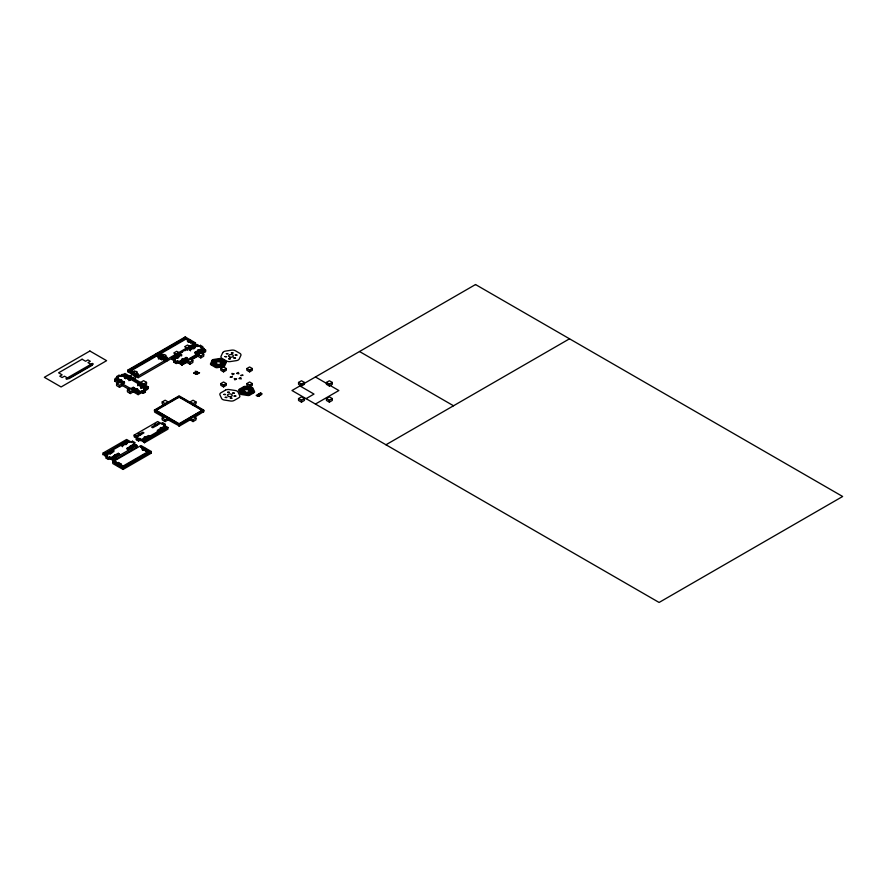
<?xml version="1.0" encoding="UTF-8"?>
<svg xmlns="http://www.w3.org/2000/svg" width="887" height="887" viewBox="0 0 887 887"><rect width="100%" height="100%" fill="white"/><g stroke="black" fill="none" stroke-linecap="round" stroke-linejoin="round"><path stroke-width="1.33" d="M131.021 372.473L132.096 373.094M166.301 357.86C164.949 355.964 169.317 357.982 166.324 357.738M115.044 463.724L116.108 464.344M160.17 355.643L161.246 356.264M165.902 358.947L166.967 359.568M136.753 375.778L137.818 376.398M117.594 464.356L121.164 464.234L118.614 462.482L118.67 466.429L119.545 466.407L119.545 464.71M120.798 466.983L121.841 467.649M144.038 389.57L148.439 387.02L147.929 389.016L147.929 388.173L124.435 374.602L123.481 375.999M154.504 410.526L179.096 424.995L203.799 410.692L178.974 396.467L154.538 410.493L154.582 412.078L163.751 417.378M134.536 372.983C135.423 374.968 140.745 371.265 134.059 371.154C135.401 374.092 131.897 372.884 133.726 371.786M134.636 371.254C132.274 372.862 135.966 377.906 135.523 373.46M191.104 343.069C193.421 338.269 181.258 340.109 191.137 342.57M145.413 451.039L145.413 449.776C148.151 447.181 135.722 448.146 145.934 450.596M145.213 450.374L144.149 449.687L142.352 450.031M118.237 377.341L114.667 379.392L114.667 381.088L118.193 383.129M160.558 359.035C158.729 353.314 161.778 359.135 161.401 359.69M142.596 393.152L143.084 393.429L142.774 391.112L142.674 393.096L141.831 392.564L138.161 394.66L132.296 391.267M144.57 450.286L144.537 448.622M194.453 417.378L203.666 411.601M162.875 354.955C161.423 355.92 164.217 357.106 165.614 356.419C168.308 354.567 159.25 353.536 163.785 356.119M161.434 358.548L162.066 357.76L160.514 357.372M163.785 354.423C161.501 356.164 165.049 360.998 164.672 356.629M189.663 340.541L189.774 342.149L188.199 342.027M118.57 462.46L117.084 463.801L121.009 465.553L121.053 463.89M203.622 412.078L203.666 410.493M119.002 375.201L116.796 376.465L116.796 378.25L117.539 378.439M127.883 370.067L156.079 353.791L166.357 359.723L166.357 361.419L138.161 377.696L127.883 371.764L127.883 370.067L138.161 375.999L166.357 359.723M185.671 338.402L184.718 337.858L158.573 352.948L159.527 354.345L185.671 339.255L185.671 338.402L157.032 354.933L157.032 353.237L185.228 336.96L195.506 342.892L195.506 344.588L188.654 340.641M129.424 369.768L155.569 354.678L156.522 355.232L156.522 356.086L130.378 371.176L129.424 369.768L130.378 371.176M129.424 370.622L155.569 355.532L156.522 356.086M158.573 353.791L184.718 338.701L185.671 339.255M120.543 375.999L124.945 373.46L148.439 387.02M127.883 371.764L156.522 355.232M130.533 380.068L122.838 375.789L121.63 376.476L121.63 375.378M114.667 381.088L118.193 379.059M161.866 359.324L157.964 357.505L159.605 356.84M117.006 380.423L119.224 381.698L120.421 381.011L120.421 379.902M159.605 358.536L159.05 358.858L159.05 357.162M116.585 383.716L119.512 385.413L122.45 383.716L122.45 385.59L119.512 387.286L116.585 385.59L116.585 383.716L119.512 382.02M190.55 342.859L191.104 341.373M122.661 382.585L123.858 381.887M128.382 379.281L129.591 378.583M124.446 382.23L116.519 377.651L115.321 378.339L123.249 382.918L124.446 382.23L124.446 383.328M130.178 378.915L122.251 374.347L121.042 375.035L128.97 379.614L130.178 378.915L130.178 380.024M135.667 376.088L132.728 374.392L129.801 376.088L132.728 377.784L135.667 376.088L135.667 377.951L133.715 379.082M157.032 353.237L167.31 359.18L195.506 342.892M179.64 352.993L176.701 351.296L173.763 352.993L176.701 354.689L179.64 352.993L179.64 354.855M187.567 348.414L190.505 346.717L187.567 345.021L184.629 346.717L187.567 348.414L187.567 350.276M173.985 362.195L174.473 361.907C173.874 359.379 176.979 360.155 173.985 360.499L173.985 362.273L176.191 363.548L176.191 361.852L171.856 359.357L171.856 357.661L195.351 344.089L198.965 346.174L199.974 345.819L198.876 346.13M158.108 355.698C159.139 357.561 154.604 355.443 158.108 355.698L167.31 360.876L175.537 356.119M175.837 356.119L176.535 355.709L178.886 357.073L178.187 357.483L174.75 355.421M180.238 353.414L182.589 352.05M184.94 350.698L187.29 349.345M190.805 347.305L194.331 345.276M176.757 355.842L176.058 357.771M181.635 354.822L180.427 354.124L172.499 358.703L173.708 359.401L181.635 354.822L181.635 355.931L180.427 355.232L177.112 357.151L177.112 356.042M189.241 349.046L197.169 344.466L198.378 345.154L190.45 349.733L189.241 349.046L189.241 350.143L192.911 348.037L192.911 346.518L192.213 348.447M171.856 359.357L174.207 357.993M173.087 358.37L173.087 359.468L176.757 357.372L176.701 354.689M177.965 357.35L178.664 356.94M194.12 348.026L194.818 347.615M200.274 345.32L199.786 346.662M127.44 389.992L130.378 391.688L133.316 389.992L133.316 391.854L130.378 393.551L127.44 391.854L127.44 389.992L130.378 388.295M200.418 345.32L202.624 346.595L201.815 348.547M132.052 388.007L133.261 387.309L141.188 391.888L139.991 392.586L132.052 388.007L132.052 389.116L133.261 388.417L136.576 390.335L136.576 389.227M137.784 384.703L138.993 384.004L146.92 388.584L145.712 389.282L137.784 384.703L137.784 385.801M187.357 358.126L186.159 357.439L178.232 362.018L179.429 362.705L187.357 358.126L187.357 359.235M194.974 352.35L202.901 347.771L204.099 348.469L196.171 353.048L194.974 352.35L194.974 353.447L198.644 351.352L198.644 349.822L197.934 351.751M132.64 388.351L133.848 387.652M138.372 385.047L139.569 384.348M176.823 363.271L176.336 363.548L176.336 361.852C176.025 364.779 177.855 360.388 180.671 364.435L180.671 363.592L204.165 350.021L205.119 350.576L205.119 351.429L201.593 353.458M202.136 348.658L202.624 346.595M178.819 361.674L178.819 362.772L182.489 360.676L182.489 359.146L181.78 361.076M198.987 350.021L198.987 351.13L202.314 349.212L203.511 349.91L203.511 348.802M183.687 360.654L184.396 360.255M199.841 351.33L200.551 350.919M146.532 382.364L143.594 384.06L140.656 382.364L143.594 380.667L146.532 382.364L146.532 384.226L144.57 385.357M197.28 353.503L199.486 352.228L199.486 351.13M177.733 362.739L177.655 361.009L182.134 363.592L205.629 350.021L205.629 351.718L202.103 353.758M180.671 363.592L181.624 364.147L205.119 350.576M181.624 364.147L181.624 364.989L187.49 361.597M191.015 359.568L198.067 355.499M181.624 364.989L188.011 361.896M191.537 359.856L198.577 355.787M189.918 362.317L192.856 360.621L192.856 362.484L189.918 364.18L186.98 362.484L186.98 360.621L189.918 362.317L189.918 364.18M200.784 356.042L203.722 354.345L203.722 356.219L200.784 357.916L197.845 356.219L197.845 354.345L200.784 356.042L200.784 357.916M114.667 379.392L138.161 392.963L142.585 390.912L141.687 390.923L141.687 392.619M123.481 375.157L146.976 388.717L147.929 388.173M140.601 391.555L140.601 392.653L139.403 393.351L139.403 392.254M146.976 388.717L146.976 389.57L143.228 391.732L143.228 393.429L145.435 392.154L144.947 390.092L145.435 392.065M196.914 371.963L197.535 371.609L195.173 371.243L195.805 372.607L196.504 372.23M198.965 373.15L199.564 372.795L197.247 372.44L197.868 373.782L198.533 373.416M162.21 401.911L165.148 400.214L168.086 401.911L165.148 403.607L162.21 401.911L162.21 403.773L164.173 404.904M220.819 368.537L223.557 366.963L226.307 368.537L226.307 370.278L223.557 371.864L220.819 370.278L220.819 368.537L223.557 370.123L226.307 368.537M155.602 410.138L179.096 396.567L202.591 410.138L179.096 424.296L155.602 410.138L179.096 423.698L202.591 410.138M155.602 410.725L179.096 397.165L202.591 410.725M233.148 374.425L232.472 374.791L231.84 373.427L234.201 373.793L233.591 374.148M220.819 383.572L223.557 381.987L226.307 383.572L226.307 385.313L223.557 386.898L220.819 385.313L220.819 383.572L223.557 385.158L226.307 383.572M246.863 368.537L249.602 366.963L252.34 368.537L252.34 370.278L249.602 371.864L246.863 370.278L246.863 368.537L249.602 370.123L252.34 368.537M162.21 418.021L165.148 419.717L168.086 418.021L168.086 419.884L165.148 421.58L162.21 419.884L162.21 418.021L165.148 416.325M128.083 442.003L127.129 440.606L103.114 454.721L103.114 453.024L126.608 439.464L128.726 440.684L128.726 441.793L121.386 446.028L121.386 444.919L124.701 443.012L124.701 444.11M135.412 436.404L136.609 437.103L139.935 435.184L138.727 434.486L135.412 436.404L135.412 437.502L134.17 436.792L134.17 435.096L157.675 421.536L161.39 423.642L162.587 422.766L162.587 424.463M103.114 454.721L105.464 453.368M108.192 453.656L108.192 452.126L112.571 450.008L113.78 450.707L113.78 451.805L112.571 451.117L112.571 450.008M124.346 444.332L124.346 442.801L128.726 440.684M103.114 453.024L105.231 454.255L108.547 452.337L108.547 453.434M103.635 454.177L104.588 454.721L128.083 441.161M195.983 401.911L193.056 400.214L190.117 401.911L193.056 403.607L195.983 401.911L195.983 403.773L194.031 404.904M104.588 454.721L104.588 455.574L112.804 450.829M105.231 454.255L105.231 455.353L106.429 456.051L106.429 454.942L110.454 452.625L110.454 453.723L109.256 453.024L109.256 451.926M110.454 452.625L113.78 450.707M121.386 444.919L122.583 445.618L126.608 443.3L126.608 444.398M126.608 443.3L129.934 441.382L131.542 442.114L132.407 441.205M239.579 378.184L238.969 378.538L241.319 378.904L240.687 377.54L240.078 377.895M136.31 438.023L138.505 439.298L138.505 440.994L136.31 439.719L136.31 437.934L137.74 437.158L137.696 438.832M110.454 453.723L112.671 452.448M106.429 454.942L107.704 455.874L106.13 456.384L106.13 458.158L108.325 459.433L108.325 457.736L104.588 455.574M136.31 439.63L137.607 439.398M106.13 458.069L107.427 457.836M139.137 439.01L138.649 440.994L138.96 438.677L139.725 438.389L143.938 441.582L167.953 427.467L167.953 429.164L144.459 442.724L141.133 439.708L141.133 440.817L139.592 440.074L139.137 440.706M142.984 441.027L166.479 427.467L166.479 426.625L163.374 424.74L164.938 424.119L162.742 422.766L162.742 424.463M108.957 457.459L108.48 459.433L109.001 456.905L110.953 457.559L114.279 455.641L114.279 456.738M130.079 447.636L130.079 446.117L134.458 443.988L133.183 443.068L134.757 442.558L132.562 441.205M113.924 456.96L114.634 455.031L118.304 453.312L119.501 454.011L119.501 455.12L118.304 454.421L114.977 456.339L114.977 455.231M141.133 439.708L144.459 437.79L145.656 438.488L145.656 439.586L142.341 441.504M130.777 445.706L130.777 447.225L127.107 449.332L127.107 448.234L130.433 446.316L130.433 447.414M110.953 457.559L110.953 458.657L114.634 456.561L114.634 455.031M108.957 459.156L109.733 458.568L113.392 460.663L136.886 447.092L136.886 445.396L135.656 444.686L135.656 445.784L134.458 445.097L131.132 447.015L131.132 445.906M142.341 440.407L166.479 426.625M110.953 458.657L112.161 459.355L112.161 458.257L116.541 456.129L115.831 458.069L115.831 456.539M114.977 456.339L116.186 457.027L116.186 455.929L119.501 454.011M127.107 448.234L128.316 448.922L132.695 446.804L131.986 448.744L131.986 447.214M132.34 447.702L132.34 446.604L135.656 444.686M146.366 439.187L149.681 437.269L149.681 436.171L148.473 435.473L145.158 437.391L146.721 439.387L146.721 437.856L144.803 436.759L144.104 437.169L146.011 438.267L145.656 439.586M157.287 431.481L158.496 432.18L162.864 430.062L162.864 428.532L160.957 427.434L160.259 427.844L162.166 428.942L162.166 430.472M164.938 424.03L164.938 425.815L161.312 428.055L162.521 428.754L162.521 429.862L165.836 427.944L165.836 426.835L164.627 426.148M143.938 441.582L143.938 440.739L167.432 427.168M146.011 439.797L146.721 439.387M112.161 458.257L113.392 458.967L136.886 445.396M143.938 440.739L167.953 427.467M246.863 383.572L249.602 381.987L252.34 383.572L252.34 385.313L249.602 386.898L246.863 385.313L246.863 383.572L249.602 385.158L252.34 383.572M112.782 461.828L140.978 445.551L151.256 451.483L151.256 453.179L123.06 469.456L112.782 463.524L112.782 461.828L123.06 467.759L151.256 451.483M179.54 424.884L179.451 426.026L191.004 419.363M193.056 419.717L195.983 418.021L195.983 419.884L193.056 421.58L190.117 419.884L190.117 418.021L193.056 419.717L193.056 421.58M122.628 466.318L148.761 451.228L149.715 451.782L149.715 452.625L123.581 467.715L122.628 466.318L123.581 466.872L149.715 451.782M122.628 467.172L148.761 452.082L149.715 452.625M298.542 382.452L301.48 380.767L304.418 382.452L304.418 384.326L301.48 386.022L298.542 384.326L298.542 382.452L301.48 384.149L304.418 382.452M298.542 398.562L301.48 396.866L304.418 398.562L304.418 400.436L301.48 402.121L298.542 400.436L298.542 398.562L301.48 400.259L304.418 398.562M326.438 382.452L329.376 380.767L332.315 382.452L332.315 384.326L329.376 386.022L326.438 384.326L326.438 382.452L329.376 384.149L332.315 382.452M306.07 398.651L313.998 394.072L299.906 385.934M315.439 404.04L338.867 390.524L315.439 376.986M326.438 398.562L329.376 396.866L332.315 398.562L332.315 400.436L329.376 402.121L326.438 400.436L326.438 398.562L329.376 400.259L332.315 398.562M385.956 444.775L569.521 338.801M184.784 337.215L185.671 337.215M155.635 354.046L156.522 354.046M167.721 358.936L166.911 358.936M138.572 375.766L137.795 375.789M188.754 340.009L188.754 341.706M161.046 357.672L161.09 359.346M134.037 372.651L134.613 374.636M163.762 357.805L162.166 357.35L162.321 355.277M134.037 374.347L132.983 374.103L133.172 372.108M144.903 391.81L144.182 391.854M178.664 396.567L178.753 397.631M145.058 448.922L145.102 450.596M117.195 463.358L117.051 465.464L118.625 465.886M175.293 361.951L174.506 361.929M163.64 426.048L164.45 426.093L164.45 424.396M179.451 426.026L167.188 419.363M146.832 451.915L148.162 452.326L146.832 452.725M115.377 463.469L116.341 463.469M133.505 444.476L134.757 444.254L134.757 442.469M145.202 450.563L145.457 449.798M158.341 358.78L158.906 358.803M179.041 396.467L179.096 397.165M235.332 378.671L234.212 378.538L234.844 379.902L236.574 378.904L235.731 378.782M237.882 373.66L238.947 373.793L238.315 372.429L236.596 373.427L237.428 373.549M142.973 448.367L143.062 450.108M120.144 464.411L120.1 465.453M189.63 342.216L190.55 341.695M165.226 356.308L165.226 357.794M136.077 373.139L136.077 374.203M178.664 425.982L178.664 424.884M136.786 437.657L136.831 439.375M134.236 442.813L134.458 445.097M359.523 351.518L453.512 405.769M201.227 347.482L205.629 350.021M192.69 346.385L195.04 347.748L194.342 348.147L191.991 346.795M198.987 351.13L200.196 351.817L200.196 350.72M200.784 352.66L203.722 354.345M189.829 348.702L191.038 349.4M195.55 352.006L196.759 352.704M259.104 393.739L260.578 394.593M257.64 394.593L259.569 395.702M257.651 395.535L258.76 396.167M189.918 358.925L192.856 360.621M179.839 354.467L181.048 355.166M185.571 357.771L186.769 358.47M177.112 357.151L178.32 357.838L178.32 356.74M171.856 357.661L175.382 359.69M173.087 359.468L174.295 360.166L174.295 359.069M178.819 362.772L180.017 363.47L180.017 362.373M158.573 352.948L159.527 354.345M157.221 356.142L166.357 361.419M138.749 384.825L146.976 389.57M193.056 416.325L195.983 418.021M124.601 377.496L125.3 377.906M141.454 387.231L140.745 386.821L140.745 388.351M119.146 375.201L119.634 376.543M116.796 376.554C119.29 377.308 117.317 375.866 117.284 378.527M120.421 381.011L117.106 379.093L117.106 377.984M123.348 382.696L120.776 381.222L120.776 379.703L121.486 381.632M140.601 392.653L136.931 390.557L136.931 389.027L137.64 390.956M119.579 381.21L118.869 380.8L119.579 382.74M121.719 385.158L129.945 389.903M166.479 427.467L167.432 428.022M157.143 425.228L155.236 424.13L154.526 424.529L156.434 425.638L160.103 423.531L158.906 422.833L155.591 424.751L156.788 425.45M140.989 434.552L139.082 433.455L138.372 433.865L140.279 434.963L143.96 432.856L142.752 432.169L139.436 434.076L140.634 434.774M134.17 435.096L137.696 437.136M140.978 447.248L151.256 453.179M136.886 447.092L133.194 444.875M240.92 375.279L243.06 375.168L241.109 375.678M232.061 376.653L230.11 377.163L232.239 377.053M329.376 384.149L329.376 386.022M329.376 400.259L329.376 402.121M301.48 384.149L301.48 386.022M301.48 400.259L301.48 402.121M249.602 370.123L249.602 371.864M249.602 385.158L249.602 386.898M223.557 370.123L223.557 371.864M223.557 385.158L223.557 386.898M202.314 348.114L202.314 349.212M198.289 350.432L198.289 351.529M197.79 345.498L197.79 346.595M196.581 344.799L196.581 345.908L193.266 347.826L193.266 346.717M196.171 353.048L196.171 354.146M194.464 347.416L194.464 348.513M193.765 347.826L193.765 348.924L192.557 348.225L192.557 347.127M193.056 403.607L193.056 405.47M190.45 349.733L190.45 350.842M190.195 340.841L190.195 342.537M188.199 340.342L188.199 341.927M186.159 357.439L186.159 358.536L182.844 360.455L182.844 359.357M184.718 337.858L184.718 338.701M184.041 360.044L184.041 361.153M183.343 360.455L183.343 361.552L182.134 360.865L182.134 359.756M182.134 363.592L182.134 365.289M180.427 354.124L180.427 355.232M179.096 423.698L179.096 424.296M177.611 357.151L177.611 358.248M176.402 356.452L176.402 357.55M167.31 359.18L167.31 360.876M165.148 403.607L165.148 405.47M165.148 419.717L165.148 421.58M163.23 355.798L163.23 357.494M162.11 423.044L162.11 424.418M161.955 358.204L161.955 359.9M161.811 430.262L161.811 429.164L160.602 428.465L157.287 430.383L158.496 431.082L158.496 432.18M155.569 354.678L155.569 355.532M148.761 451.228L148.761 452.082M146.333 388.251L146.333 389.349L145.124 390.047L145.124 388.938M145.978 449.454L145.978 451.15M144.459 441.027L144.459 442.724M143.627 448.09L143.627 449.787M143.361 387.652L142.663 385.723L142.663 387.242M143.007 386.333L143.007 387.431L141.809 388.129L141.809 387.02M142.308 385.923L142.308 387.02L141.1 387.719L141.1 386.621M140.046 438.488L140.046 440.185M138.993 384.004L138.993 385.113M138.161 375.999L138.161 377.696M138.161 392.963L138.161 394.66M137.285 389.637L137.285 390.735L136.077 391.433L136.077 390.335M136.609 437.103L136.609 438.2M135.378 389.925L135.378 391.023M133.261 387.309L133.261 388.417M132.728 377.784L132.728 379.647M131.93 441.482L131.93 442.546M131.631 447.015L131.631 448.112M130.378 391.688L130.378 393.551M129.934 441.382L129.934 442.48M128.97 379.614L128.97 380.723M128.316 448.922L128.316 450.031M127.207 378.328L126.508 376.398L126.508 377.917M126.863 377.008L126.863 378.106M126.154 376.598L126.154 377.696L124.945 378.394L124.945 377.297M125.91 443.7L125.91 444.808M125.655 377.696L125.655 378.804M125.411 442.602L125.411 443.7M125.056 442.402L125.056 443.921M123.581 466.872L123.581 467.715M123.249 382.918L123.249 384.027M123.06 467.759L123.06 469.456M122.838 374.68L122.838 375.789M122.583 445.618L122.583 446.726M121.131 380.312L121.131 381.41M119.922 381.011L119.922 382.109M119.512 385.413L119.512 387.286M119.224 380.601L119.224 381.698M118.304 453.312L118.304 454.421M118.104 463.879L118.104 465.575M117.749 463.036L117.749 464.3M115.898 378.682L115.898 379.78M115.476 456.339L115.476 457.437M113.392 458.967L113.392 460.663M109.755 453.024L109.755 454.133M109.866 456.927L109.866 458.623M108.901 451.727L108.901 453.246M106.606 456.095L106.606 457.792M216.184 366.043L217.88 366.087L216.195 365.965M218.923 360.133L220.63 360.177L218.934 360.1M223.89 394.471L225.586 394.515L223.89 394.438M228.735 358.791L230.432 358.836L228.735 358.758M231.474 352.882L233.181 352.937L231.496 352.815M234.113 396.057L235.82 396.068L234.113 396.057M240.699 390.136L242.406 390.191L240.71 390.103M250.932 391.721L252.629 391.766L250.932 391.688M119.446 375.722L120.455 376.044L119.457 375.667M143.849 389.814L144.803 390.158L143.849 389.814M193.599 373.139L195.218 373.172L193.61 373.105M213.811 360.909L215.508 360.987L213.822 360.843M221.295 365.233L223.003 365.267L221.306 365.2M226.362 353.669L228.059 353.702L226.373 353.636M225.254 397.409L226.961 397.476L225.276 397.343M233.846 357.993L235.554 358.06L233.869 357.916M232.749 393.085L234.445 393.152L232.76 393.019M242.073 393.085L243.77 393.152L242.096 393.008M249.557 388.761L251.265 388.828L249.58 388.683M115.011 462.127L116.707 462.227L115.044 462.027M120.732 465.431L122.428 465.531L120.765 465.331M130.988 370.877L132.684 370.921L130.999 370.821M136.72 374.181L138.416 374.236L136.72 374.181M140.734 447.27L142.43 447.325L140.734 447.27M146.466 450.574L148.162 450.629L146.477 450.529M154.393 410.093L179.096 424.396L203.81 410.138L179.096 395.868L154.405 410.06M160.137 354.046L161.833 354.101L160.137 354.046M162.443 359.324L164.139 359.379L162.443 359.324M176.635 361.275L177.733 361.042L176.635 361.275M185.871 339.189L187.556 339.289L185.904 339.089M191.592 342.504L193.288 342.548L191.592 342.504M195.384 374.148L196.958 374.192L195.384 374.148M201.039 347.183L201.937 346.884L201.05 347.127M212.436 363.858L214.144 363.914L212.448 363.814M222.67 362.273L224.367 362.328L222.681 362.24M224.999 356.607L226.695 356.663L224.999 356.574M227.637 392.287L229.334 392.342L227.637 392.287M230.376 398.185L232.072 398.252L230.398 398.119M235.221 355.022L236.918 355.088L235.221 355.022M244.446 387.952L246.142 388.007L244.468 387.885M247.185 393.861L248.892 393.917L247.196 393.828M212.159 360.266L210.529 363.77A1.874 1.075 0 0 0 211.006 364.812L215.452 367.373A1.874 1.075 0 0 0 217.26 367.661L223.336 366.719A1.874 1.075 0 0 0 224.655 365.954L226.285 362.45A1.874 1.075 0 0 0 225.797 361.408L221.351 358.847A1.874 1.075 0 0 0 219.544 358.559L213.479 359.501A1.874 1.075 0 0 0 212.159 360.266M222.704 352.704L221.074 356.208A3.947 2.273 0 0 0 222.094 358.415L226.54 360.976A3.947 2.273 0 0 0 230.354 361.563L236.419 360.632A3.947 2.273 0 0 0 239.213 359.013L240.843 355.51A3.947 2.273 0 0 0 239.812 353.314L235.377 350.742A3.947 2.273 0 0 0 231.562 350.154L225.486 351.097A3.947 2.273 0 0 0 222.704 352.704M89.875 351.019L44.35 377.297L61.092 386.965L106.617 360.676L89.875 351.019M82.092 359.235L58.597 372.806L62.123 374.835L59.784 376.188L62.134 377.54L64.463 376.199L68.876 378.738L92.37 365.178L87.968 362.628L90.297 361.286L87.946 359.922L85.618 361.275L82.092 359.235M92.37 363.482L65.937 378.738L66.891 379.292L93.323 364.025L92.37 363.482M120.998 379.569L118.647 380.933L119.357 381.332L121.707 379.98L120.998 379.569M126.73 376.265L124.38 377.618L125.078 378.028L127.429 376.676L126.73 376.265M182.267 359.024L181.558 359.423L183.908 360.787L184.618 360.377L182.267 359.024M198.422 349.7L197.712 350.099L200.063 351.463L200.772 351.052L198.422 349.7M137.152 388.894L134.802 390.258L135.511 390.668L137.862 389.304L137.152 388.894M142.874 385.59L140.534 386.954L141.233 387.353L143.583 386L142.874 385.59M154.881 425.161L151.566 427.079L152.764 427.767L156.09 425.86L154.881 425.161M225.431 390.169L220.996 392.73A3.947 2.273 0 0 0 219.976 394.937L221.595 398.44A3.947 2.273 0 0 0 224.389 400.048L230.454 400.991A3.947 2.273 0 0 0 234.268 400.403L238.714 397.831A3.947 2.273 0 0 0 239.734 395.635L238.104 392.132A3.947 2.273 0 0 0 235.321 390.513L229.245 389.581A3.947 2.273 0 0 0 225.431 390.169M243.714 386.688L239.279 389.249A1.874 1.075 0 0 0 238.791 390.291L240.421 393.795A1.874 1.075 0 0 0 241.741 394.56L247.806 395.502A1.874 1.075 0 0 0 249.613 395.225L254.059 392.653A1.874 1.075 0 0 0 254.547 391.61L252.917 388.107A1.874 1.075 0 0 0 251.598 387.342L245.522 386.41A1.874 1.075 0 0 0 243.714 386.688M260.578 392.897L256.166 395.436L257.64 396.289L262.042 393.739L260.578 392.897M260.59 393.839L257.363 395.702L258.461 396.334L261.698 394.471L260.59 393.839M475.532 284.539L291.978 390.513L659.096 602.461L842.65 496.487L475.532 284.539M135.722 390.535L135.024 390.125L135.722 392.065L135.722 390.535M217.204 364.302A2.384 1.375 0 0 0 220.796 363.105A2.384 1.375 0 0 0 217.204 361.918A2.384 1.375 0 0 0 217.204 364.302M221.107 366.309A2.073 1.197 0 0 0 224.223 365.267A2.073 1.197 0 0 0 221.107 364.235A2.073 1.197 0 0 0 221.107 366.309M222.449 363.348A2.073 1.197 0 0 0 225.597 362.339A2.073 1.197 0 0 0 222.515 361.275A2.073 1.197 0 0 0 222.449 363.348M218.601 361.142A2.073 1.197 0 0 0 221.85 360.255A2.073 1.197 0 0 0 218.878 359.069A2.073 1.197 0 0 0 218.601 361.142M213.623 361.985A2.073 1.197 0 0 0 216.738 360.942A2.073 1.197 0 0 0 213.623 359.911A2.073 1.197 0 0 0 213.623 361.985M212.215 364.934A2.073 1.197 0 0 0 215.364 363.925A2.073 1.197 0 0 0 212.281 362.85A2.073 1.197 0 0 0 212.215 364.934M215.851 367.052A2.073 1.197 0 0 0 219.1 366.154A2.073 1.197 0 0 0 216.14 364.978A2.073 1.197 0 0 0 215.851 367.052M229.766 357.062A2.384 1.375 0 0 0 233.348 355.864A2.384 1.375 0 0 0 229.766 354.667A2.384 1.375 0 0 0 229.766 357.062M228.658 396.478A2.384 1.375 0 0 0 232.228 395.28A2.384 1.375 0 0 0 228.658 394.094A2.384 1.375 0 0 0 228.658 396.478M240.377 391.156A2.073 1.197 0 0 0 243.626 390.258A2.073 1.197 0 0 0 240.654 389.083A2.073 1.197 0 0 0 240.377 391.156M244.224 389.027A2.073 1.197 0 0 0 247.373 388.018A2.073 1.197 0 0 0 244.291 386.954A2.073 1.197 0 0 0 244.224 389.027M249.369 389.825A2.073 1.197 0 0 0 252.485 388.794A2.073 1.197 0 0 0 249.369 387.752A2.073 1.197 0 0 0 249.369 389.825M250.611 392.73A2.073 1.197 0 0 0 253.848 391.843A2.073 1.197 0 0 0 250.888 390.668A2.073 1.197 0 0 0 250.611 392.73M246.974 394.937A2.073 1.197 0 0 0 250.112 393.928A2.073 1.197 0 0 0 247.029 392.863A2.073 1.197 0 0 0 246.974 394.937M241.885 394.15A2.073 1.197 0 0 0 245 393.118A2.073 1.197 0 0 0 241.885 392.076A2.073 1.197 0 0 0 241.885 394.15M245.477 392.143A2.384 1.375 0 0 0 249.047 390.956A2.384 1.375 0 0 0 245.477 389.759A2.384 1.375 0 0 0 245.477 392.143"/></g></svg>
